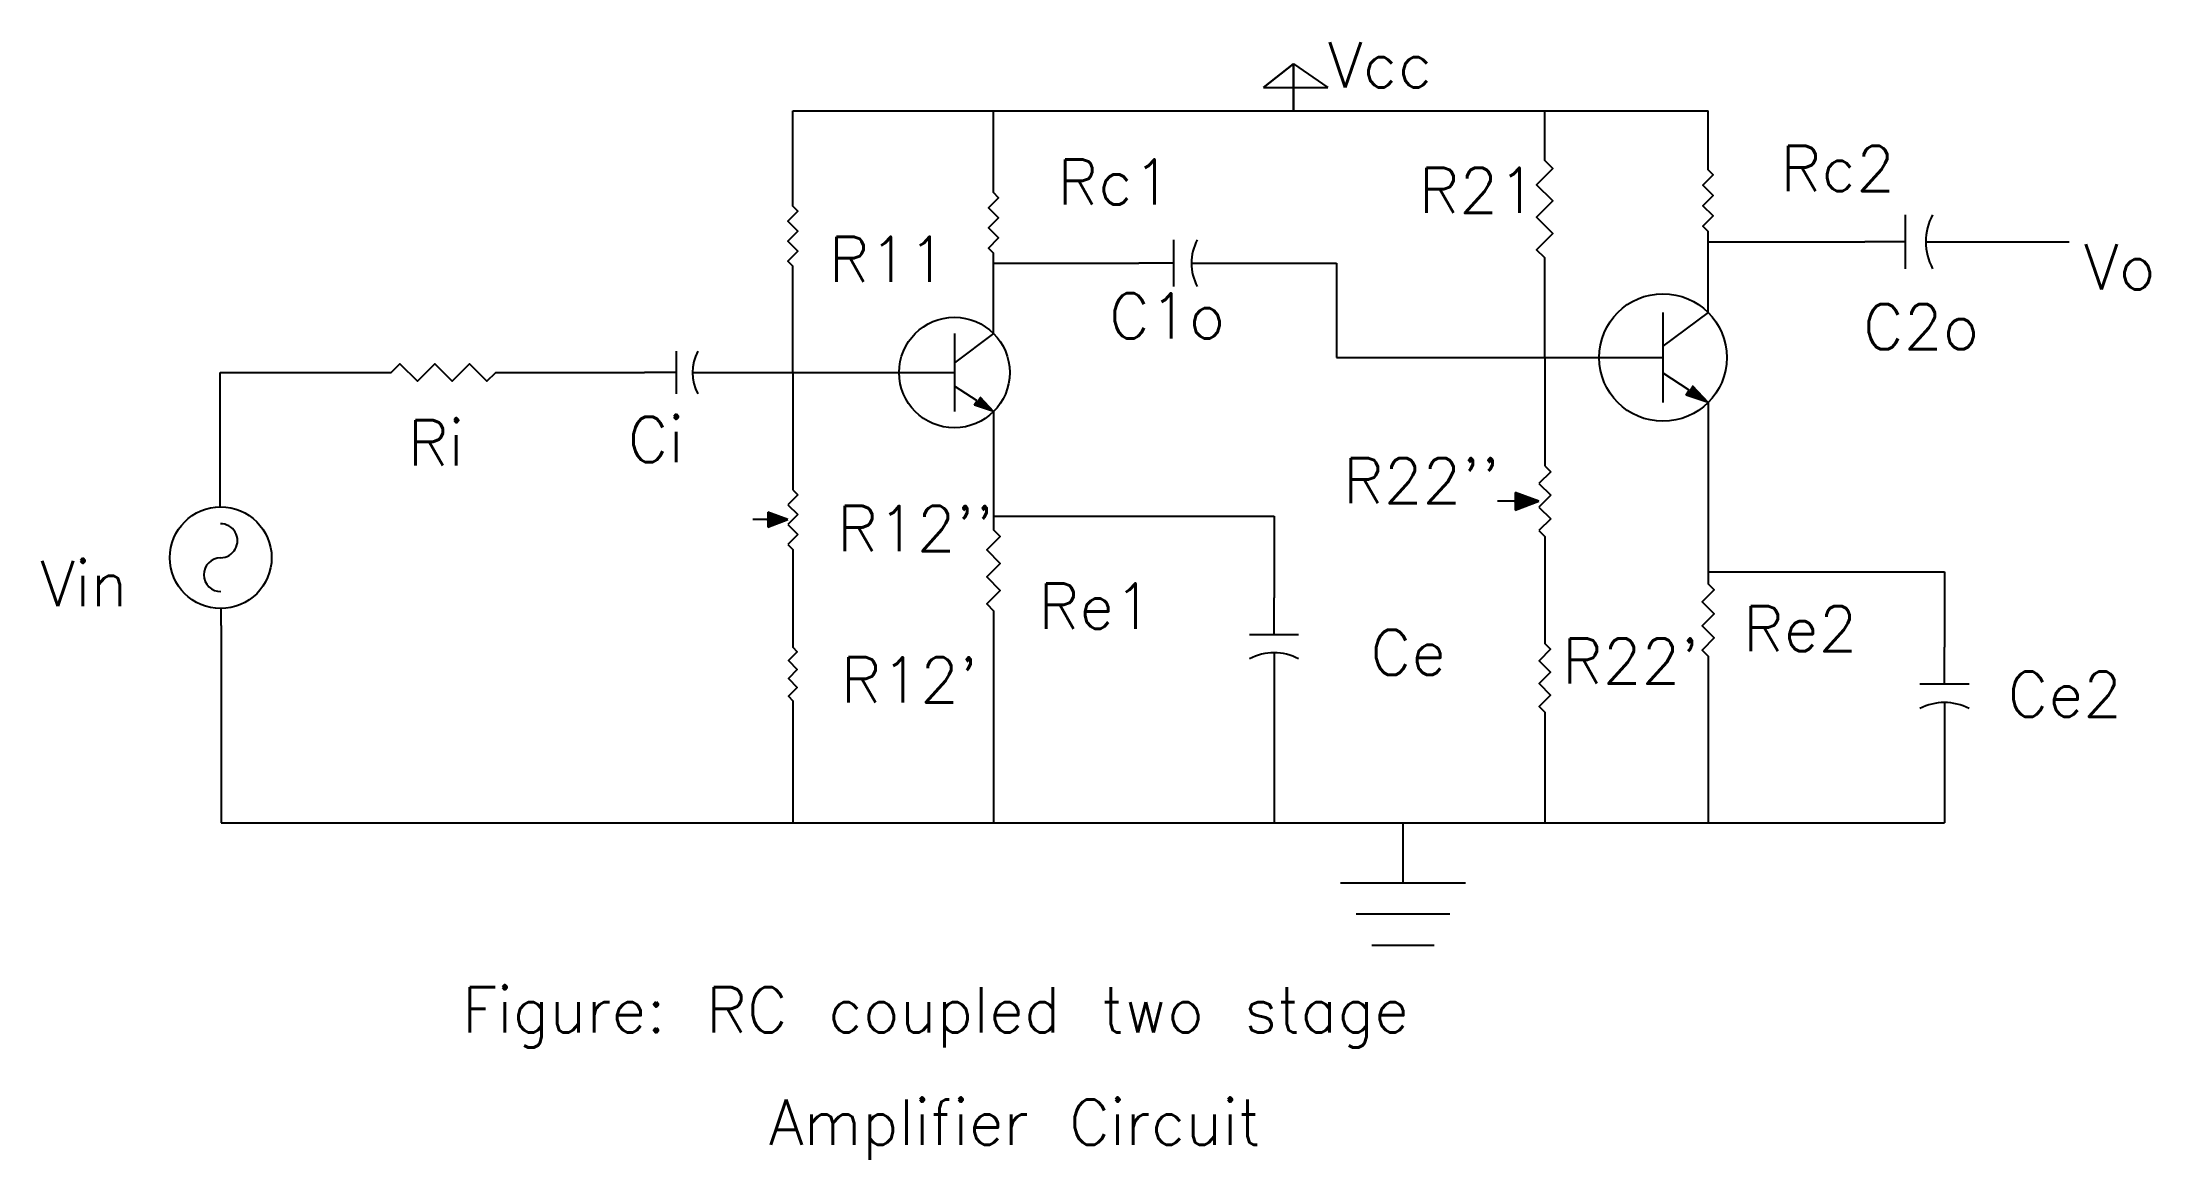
# Model space of a CAD drawing. Header units: inches. Extents: x 10.8 to 104, y -4.4 to 45.
import ezdxf

# ---------------------------------------------------------------- set-up
doc = ezdxf.new("R2010")
doc.units = ezdxf.units.IN
doc.header["$MEASUREMENT"] = 0
doc.styles.get("Standard").update_dxf_attribs({"font": 'txt.shx', "height": 2})

# ---------------------------------------------------------------- blocks, each defined once
blk = doc.blocks.new('Generator - AC')
at = {"color": 7}
for p, q in [((0, 0), (0.05, 0)), ((0.35, 0), (0.4, 0))]:
    blk.add_line(p, q, dxfattribs=at)
blk.add_circle((0.2, 0), 0.15, dxfattribs=at)
for centre, start, end in [((0.15, 0), 0, 180), ((0.25, 0), 180, 0)]:
    blk.add_arc(centre, 0.05, start, end, dxfattribs=at)
blk = doc.blocks.new('Resistor')
at = {"color": 7}
blk.add_lwpolyline([(0, 0), (0.05, 0), (0.075, 0.025), (0.125, -0.025), (0.175, 0.025), (0.225, -0.025), (0.275, 0.025), (0.325, -0.025), (0.35, 0), (0.4, 0)], dxfattribs=at)
blk = doc.blocks.new('Capacitor')
at = {"color": 7}
for p, q in [((0.15, -0.1), (0.15, 0.1)), ((0.15, 0), (0, 0)), ((0.225, 0), (0.4, 0))]:
    blk.add_line(p, q, dxfattribs=at)
blk.add_arc((0.4375, 0), 0.2125, 151.9275, 208.0725, dxfattribs=at)
blk = doc.blocks.new('Transistor - NPN')
at = {"color": 7}
for p, q in [((0.199999, 0.2), (0.199999, -0.2)), ((0.399999, 0.2), (0.199999, 0.05)), ((0, 0), (0.199999, 0)), ((0.316132, -0.145536), (0.201153, -0.069033)), ((0.302516, -0.166503), (0.316132, -0.145536)), ((0.399999, -0.2), (0.302516, -0.166503)), ((0.329748, -0.124569), (0.399999, -0.2))]:
    blk.add_line(p, q, dxfattribs=at)
blk.add_solid([(0.302516, -0.166503), (0.399999, -0.2), (0.329748, -0.124569)], dxfattribs=at)
blk = doc.blocks.new('Resistor - Variable')
at = {"color": 7}
for p, q in [((0, 0), (0.05, 0)), ((0.05, 0), (0.075, 0.025)), ((0.075, 0.025), (0.125, -0.025)), ((0.125, -0.025), (0.175, 0.025)), ((0.175, 0.025), (0.225, -0.025)), ((0.225, -0.025), (0.275, 0.025)), ((0.275, 0.025), (0.325, -0.025)), ((0.325, -0.025), (0.35, 0)), ((0.35, 0), (0.4, 0)), ((0.2, -0.025), (0.1625, -0.125)), ((0.2375, -0.125), (0.2, -0.025)), ((0.1625, -0.125), (0.2375, -0.125)), ((0.2, -0.13), (0.2, -0.12)), ((0.2, -0.125), (0.2, -0.2))]:
    blk.add_line(p, q, dxfattribs=at)
blk.add_solid([(0.2375, -0.125), (0.2, -0.025), (0.1625, -0.125)], dxfattribs=at)
blk = doc.blocks.new('Ground')
at = {"color": 7}
for p, q in [((-0.1, 0), (0.1, 0)), ((0.075, -0.05), (-0.075, -0.05)), ((-0.05, -0.1), (0.05, -0.1))]:
    blk.add_line(p, q, dxfattribs=at)

msp = doc.modelspace()

# ---------------------------------------------------------------- linework, layer by layer
for p, q in [((66.126, 44.047), (64.797, 43.004)), ((64.797, 43.004), (66.126, 44.047)), ((66.126, 41.961), (66.126, 44.047)), ((66.126, 44.047), (66.126, 41.961)), ((66.126, 44.047), (66.126, 41.961)), ((66.126, 44.047), (67.645, 43.004)), ((64.797, 43.004), (67.645, 43.004)), ((67.645, 43.004), (67.645, 43.004)), ((44.005, 38.187), (44.005, 41.961)), ((44.005, 41.961), (53.404, 41.961)), ((52.873, 38.794), (52.873, 41.961)), ((53.404, 41.961), (53.404, 41.961)), ((53.404, 41.961), (66.126, 41.961)), ((66.126, 41.961), (77.234, 41.961)), ((77.234, 41.961), (82.456, 41.961)), ((77.234, 40.495), (77.234, 41.961)), ((82.456, 41.961), (84.45, 41.961)), ((84.45, 39.818), (84.45, 41.961)), ((84.45, 33.05), (84.45, 36.177)), ((84.45, 36.177), (84.45, 36.177)), ((84.45, 36.177), (91.381, 36.177)), ((96.166, 36.177), (100.4, 36.177)), ((100.4, 36.177), (100.4, 36.177)), ((44.005, 30.392), (44.005, 34.659)), ((44.005, 34.659), (44.005, 34.659)), ((52.873, 32.12), (52.873, 35.228)), ((52.873, 35.228), (52.873, 35.228)), ((52.873, 35.228), (59.291, 35.228)), ((59.291, 35.228), (59.291, 35.228)), ((63.43, 35.228), (68.025, 35.228)), ((68.025, 35.228), (68.025, 31.056)), ((77.234, 31.056), (77.234, 34.746)), ((68.025, 31.056), (71.823, 31.056)), ((71.823, 31.056), (80.462, 31.056)), ((77.234, 31.056), (77.234, 26.789)), ((18.697, 25.203), (18.697, 30.392)), ((18.697, 30.392), (25.492, 30.392)), ((31.644, 30.392), (37.454, 30.392)), ((37.454, 30.392), (37.454, 30.392)), ((41.214, 30.392), (44.005, 30.392)), ((44.005, 30.392), (44.005, 30.392)), ((44.005, 30.392), (49.417, 30.392)), ((44.005, 30.392), (44.005, 25.651)), ((84.45, 29.062), (84.45, 21.573)), ((52.873, 28.664), (52.873, 24.039)), ((52.873, 24.039), (52.873, 24.039)), ((52.873, 24.039), (65.272, 24.039)), ((65.272, 24.039), (65.272, 20.435)), ((77.234, 22.616), (77.234, 18.918)), ((44.005, 22.123), (44.005, 18.634)), ((84.45, 21.573), (94.894, 21.573)), ((94.894, 21.573), (94.894, 18.254)), ((18.748, 19.203), (18.748, 10.478)), ((52.873, 19.259), (52.873, 10.478)), ((84.45, 17.325), (84.45, 10.478)), ((65.272, 16.111), (65.272, 10.478)), ((44.005, 15.485), (44.005, 10.478)), ((77.234, 14.859), (77.234, 10.478)), ((94.894, 13.892), (94.894, 10.478)), ((18.748, 10.478), (54.923, 10.478)), ((54.923, 10.478), (70.968, 10.478)), ((70.968, 10.478), (70.968, 7.823)), ((70.968, 10.478), (94.894, 10.478))]:
    msp.add_line(p, q)
for centre, radius in [((82.456, 31.056), 2.82), ((51.145, 30.392), 2.444)]:
    msp.add_circle(centre, radius)

# ---------------------------------------------------------------- block references
for name, p, xscale, yscale, zscale, rotation in [('Resistor', (77.234, 34.746), 14.37169761249726, 14.37169761249726, 14.37169761249726, 90), ('Resistor', (84.45, 36.177), 9.103414197898474, 9.103414197898474, 9.103414197898474, 90), ('Resistor', (44.005, 34.659), 8.818932367788562, 8.818932367788562, 8.818932367788562, 90), ('Resistor', (52.873, 35.228), 8.913759756430807, 8.913759756430807, 8.913759756430807, 90), ('Resistor - Variable', (77.234, 26.789), 10.43099540011109, 10.43099540011109, 10.43099540011109, 270), ('Generator - AC', (18.748, 19.203), 15.00187399809566, 15.00187399809566, 15.00187399809566, 90.48612795143761), ('Resistor - Variable', (44.005, 25.651), 8.818932479727508, 8.818932479727508, 8.818932479727508, 270), ('Resistor', (52.873, 24.039), 11.9482311557303, 11.9482311557303, 11.9482311557303, 270), ('Resistor', (84.45, 21.573), 10.62064984157875, 10.62064984157875, 10.62064984157875, 270), ('Capacitor', (65.272, 20.435), 10.81030428304642, 10.81030428304642, 10.81030428304642, 270), ('Resistor', (44.005, 18.634), 7.870660160450228, 7.870660160450228, 7.870660160450228, 270), ('Resistor', (77.234, 18.918), 10.14651368194011, 10.14651368194011, 10.14651368194011, 270), ('Capacitor', (94.894, 18.254), 10.90513155974972, 10.90513155974972, 10.90513155974972, 270)]:
    msp.add_blockref(name, p, dxfattribs=dict(xscale=xscale, yscale=yscale, zscale=zscale, rotation=rotation))
for name, p, xscale, yscale, zscale in [('Capacitor', (91.381, 36.177), 11.96256357102868, 11.96256357102868, 11.96256357102868), ('Capacitor', (59.291, 35.228), 10.348567005115, 10.348567005115, 10.348567005115), ('Transistor - NPN', (80.462, 31.056), 9.968803023383316, 9.968803023383316, 9.968803023383316), ('Transistor - NPN', (49.417, 30.392), 8.63962922990089, 8.63962922990089, 8.63962922990089), ('Resistor', (25.492, 30.392), 15.3804391214569, 15.3804391214569, 15.3804391214569), ('Capacitor', (37.454, 30.392), 9.399156908207488, 9.399156908207488, 9.399156908207488), ('Ground', (70.968, 7.823), 27.57556919841556, 27.57556919841556, 27.57556919841556)]:
    msp.add_blockref(name, p, dxfattribs=dict(xscale=xscale, yscale=yscale, zscale=zscale))

# ---------------------------------------------------------------- texts
for s, p in [('Vcc', (67.645, 43.004)), ('Rc2', (87.65, 38.417)), ('Rc1', (55.697, 37.82)), ('R21', (71.658, 37.452)), ('R11', (45.59, 34.397)), ('Vo', (101.057, 34.067)), ('C1o', (57.977, 31.898)), ('C2o', (91.295, 31.419)), ('Ri', (26.991, 26.282)), ('Ci', (36.706, 26.434)), ("R22''", (68.316, 24.609)), ("R12''", (45.966, 22.492)), ('Vin', (10.748, 20.066)), ('Re1', (54.86, 19.064)), ('Re2', (85.991, 18.063)), ('Ce', (69.532, 17.016)), ("R22'", (77.995, 16.635)), ("R12'", (46.118, 15.801)), ('Ce2', (97.682, 15.168)), ('Figure: RC coupled two stage ', (29.392, 1.209)), ('Amplifier Circuit', (42.946, -3.761))]:
    msp.add_text(s, height=2).set_placement(p)

doc.saveas('drawing.dxf')
